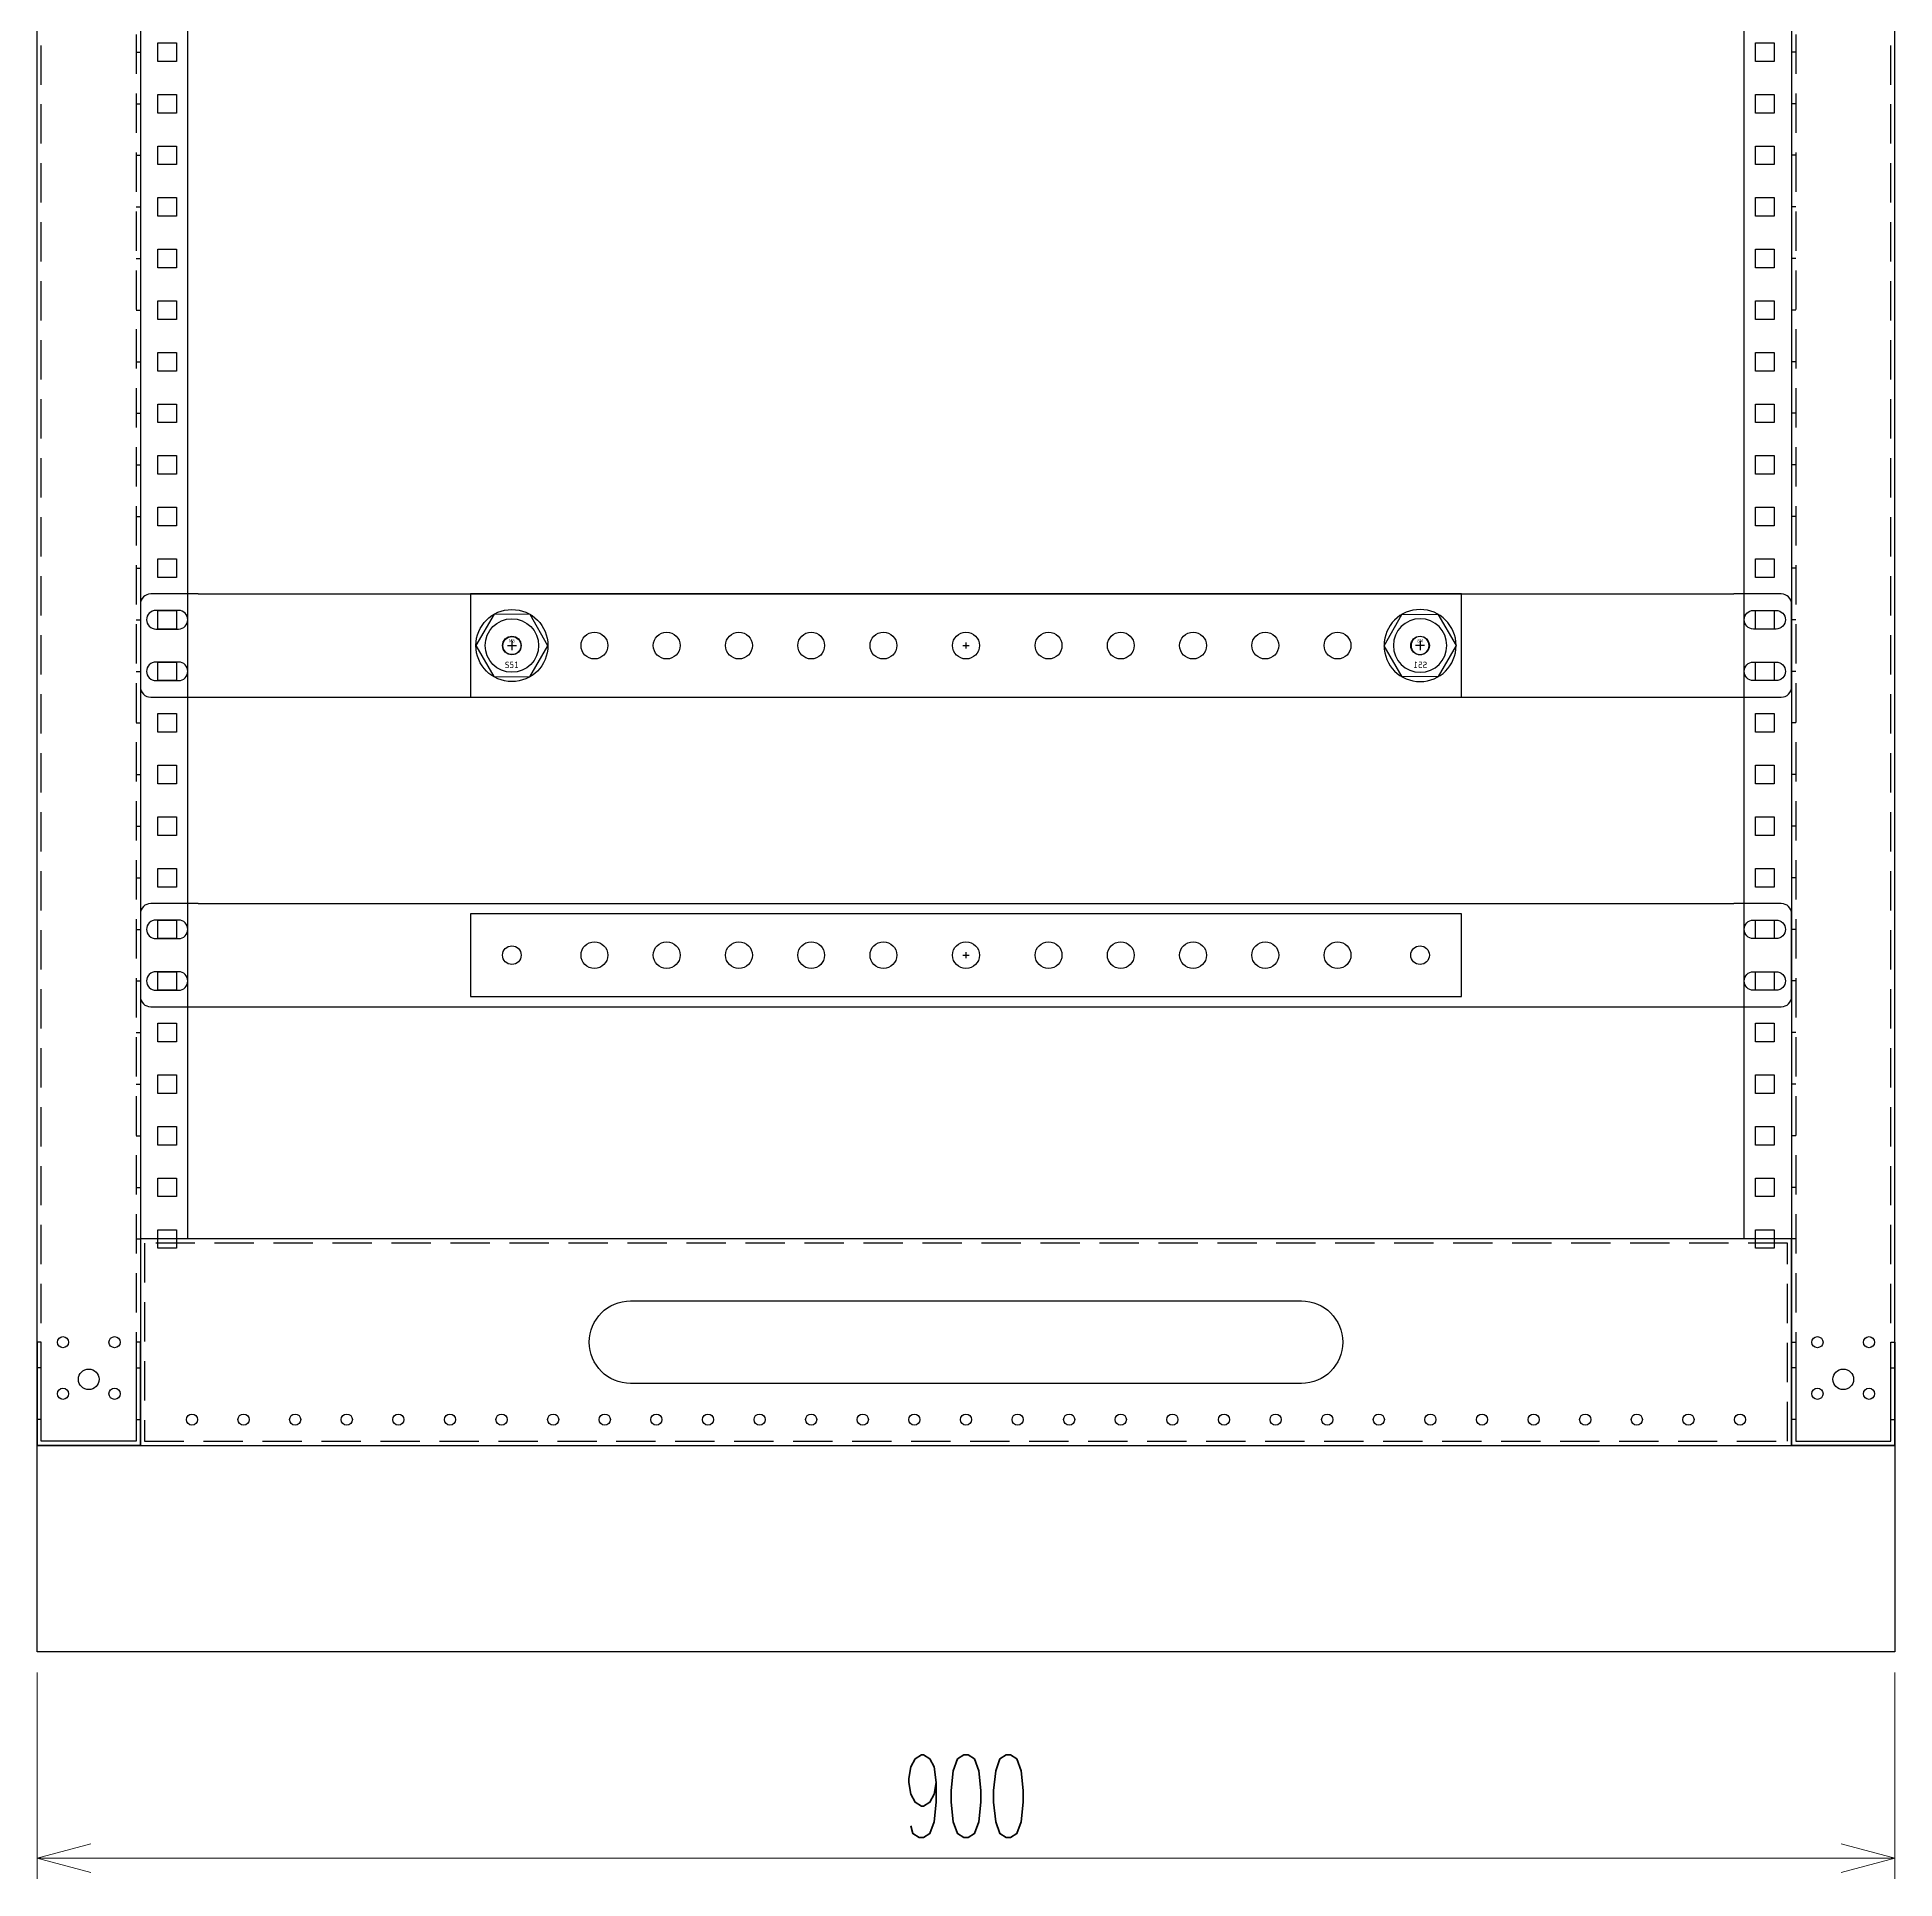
# Model space of a CAD drawing. Header units: millimetres. Extents: x 44190 to 77260, y -67199 to -50358.
# Drawn here: x 57622 to 58522, y -57655 to -56763 of the extents above; entities that cross this region are included whole.
import ezdxf

# ---------------------------------------------------------------- set-up
doc = ezdxf.new("R2010")
doc.units = ezdxf.units.MM
doc.header["$LTSCALE"] = 3
doc.linetypes.add('HIDDEN', pattern=[9.525, 6.35, -3.175])
doc.layers.add('@.DM. KÍCH THƯỚC', color=8, linetype='Continuous', transparency=0.2)
for name, color, linetype in [('@.DM. NÉT CHÍNH', 7, 'Continuous'), ('@.DM. NÉT ĐỤC', 2, 'Continuous'), ('@.HIDDEN', 8, 'HIDDEN'), ('@.VISIBLE', 7, 'Continuous')]:
    doc.layers.add(name, color=color, linetype=linetype)
doc.styles.add('Ann_w01', font='romans.shx', dxfattribs={"width": 0.6, "bigfont": 'chineset.shx'})
doc.styles.get("Standard").update_dxf_attribs({"font": 'arial.ttf'})
doc.dimstyles.new('Dim 01_SC20', dxfattribs={"dimscale": 20, "dimtxt": 2, "dimasz": 1.3, "dimexe": 0.5, "dimexo": 0.5, "dimgap": 0.5, "dimtad": 1, "dimdec": 1, "dimzin": 12, "dimdsep": 46, "dimtxsty": 'Ann_w01', "dimblk": 'OPEN30', "dimcen": 1.5, "dimclrd": 6, "dimclre": 6, "dimclrt": 3, "dimadec": 1, "dimazin": 3, "dimtm": 1e-09, "dimtfac": 1, "dimtdec": 1, "dimtix": 1, "dimtmove": 0, "dimatfit": 3, "dimldrblk": 'OPEN30', "dimfxl": 1, "dimtolj": 1, "dimlwd": 20, "dimlwe": 20, "dimarcsym": 0})

# ---------------------------------------------------------------- blocks, each defined once
blk = doc.blocks.new('_Open30')
at = {"color": 0, "linetype": 'ByBlock', "lineweight": -2}
for p, q in [((-1, 0.268), (0, 0)), ((0, 0), (-1, -0.268)), ((0, 0), (-1, 0))]:
    blk.add_line(p, q, dxfattribs=at)
blk = doc.blocks.new('*D251')
at = {"layer": '@.DM. KÍCH THƯỚC', "color": 6, "lineweight": 20, "transparency": 16777216}
for p, q in [((57622.41, -57555.24), (57622.41, -57655.24)), ((58522.41, -57555.24), (58522.41, -57655.24)), ((57648.41, -57645.24), (58496.41, -57645.24))]:
    blk.add_line(p, q, dxfattribs=at)
at = {"layer": 'Defpoints', "color": 0, "transparency": 16777216}
for p in [(57622.41, -57545.24), (58522.41, -57545.24), (58522.41, -57645.24)]:
    blk.add_point(p, dxfattribs=at)
at = {"layer": '@.DM. KÍCH THƯỚC', "color": 6, "lineweight": 20, "transparency": 16777216, "xscale": 26, "yscale": 26, "zscale": 26, "rotation": 180}
blk.add_blockref('_Open30', (57622.41, -57645.24), dxfattribs=at)
at = {"layer": '@.DM. KÍCH THƯỚC', "color": 6, "lineweight": 20, "transparency": 16777216, "xscale": 26, "yscale": 26, "zscale": 26}
blk.add_blockref('_Open30', (58522.41, -57645.24), dxfattribs=at)
at = {"layer": '@.DM. KÍCH THƯỚC', "color": 3, "transparency": 16777216, "insert": (58072.41, -57615.24), "char_height": 40, "attachment_point": 5, "style": 'Ann_w01'}
blk.add_mtext('\\A1;900', dxfattribs=at)
blk = doc.blocks.new('A$Ca22bb21c')
at = {"layer": '@.DM. NÉT CHÍNH', "color": 1}
for p, q in [((2, 37.5), (0, 37.5)), ((48, 37.5), (50, 37.5)), ((2, 12.5), (0, 12.5)), ((2, 12.5), (0, 12.5)), ((2, 12.5), (0, 12.5)), ((48, 12.5), (50, 12.5))]:
    blk.add_line(p, q, dxfattribs=at)
blk.add_lwpolyline([(50, 0), (50, 50), (0, 50), (0, 0), (2, 0), (2, 48), (48, 48), (48, 0)], close=True, dxfattribs=at)
blk = doc.blocks.new('Oval 20x9')
at = {"layer": '@.VISIBLE', "color": 2}
blk.add_lwpolyline([(-5.5, -4.5), (5.5, -4.5, 0.414214), (10, 0), (10, 0, 0.414214), (5.5, 4.5), (-5.5, 4.5, 0.414214), (-10, 0), (-10, 0, 0.414214)], format="xyb", close=True, dxfattribs=at)
blk = doc.blocks.new('*U121')
at = {"layer": '@.HIDDEN', "linetype": 'HIDDEN'}
for p, q in [((400, 1.5), (400, -1.5)), ((398.5, 0), (401.5, 0))]:
    blk.add_line(p, q, dxfattribs=at)
at = {"layer": '@.VISIBLE'}
for p, q in [((28, 25), (772, 25)), ((28, -25), (772, -25))]:
    blk.add_line(p, q, dxfattribs=at)
for points in [[(28, 25), (5, 25, 0.414214), (0, 20), (0, -20, 0.414214), (5, -25), (28, -25)], [(772, -25), (795, -25, 0.414214), (800, -20), (800, 20, 0.414214), (795, 25), (772, 25)]]:
    blk.add_lwpolyline(points, format="xyb", dxfattribs=at)
for p in [(13, 12.5), (13, -12.5)]:
    blk.add_blockref('Oval 20x9', p, dxfattribs=at)
at = {"layer": '@.VISIBLE', "xscale": -1}
for p in [(787, 12.5), (787, -12.5)]:
    blk.add_blockref('Oval 20x9', p, dxfattribs=at)
blk = doc.blocks.new('*U119')
at = {"layer": '@.HIDDEN', "linetype": 'HIDDEN'}
for p, q in [((400, 1.5), (400, -1.5)), ((398.5, 0), (401.5, 0))]:
    blk.add_line(p, q, dxfattribs=at)
at = {"layer": '@.VISIBLE'}
for p, q in [((28, 25), (772, 25)), ((28, -25), (772, -25))]:
    blk.add_line(p, q, dxfattribs=at)
for points in [[(28, 25), (5, 25, 0.414214), (0, 20), (0, -20, 0.414214), (5, -25), (28, -25)], [(772, -25), (795, -25, 0.414214), (800, -20), (800, 20, 0.414214), (795, 25), (772, 25)]]:
    blk.add_lwpolyline(points, format="xyb", dxfattribs=at)
for p in [(13, 12.5), (13, -12.5)]:
    blk.add_blockref('Oval 20x9', p, dxfattribs=at)
at = {"layer": '@.VISIBLE', "xscale": -1}
for p in [(787, 12.5), (787, -12.5)]:
    blk.add_blockref('Oval 20x9', p, dxfattribs=at)
blk = doc.blocks.new('*U665')
at = {"color": 252}
for p, q in [((-2.18, 9.53), (2.18, 9.53)), ((0, 11.71), (0, 7.34))]:
    blk.add_line(p, q, dxfattribs=at)
at = {"color": 1}
blk.add_lwpolyline([(-8.64, 24.7), (-17.46, 9.49), (-8.82, -5.54), (8.64, -5.65), (17.46, 9.42), (8.82, 24.6)], close=True, dxfattribs=at)
for radius in [17.46, 12.96, 4.37]:
    blk.add_circle((0, 9.53), radius, dxfattribs=at)
at = {"color": 1, "width": 30.0978, "attachment_point": 5}
for s, insert, char_height in [('{\\fTahoma|b0|i0|c0|p34;M8}', (-0.04, 11.77), 1.5), ('{\\fTahoma|b0|i0|c0|p34;S51}', (-0.04, 0.14), 3)]:
    blk.add_mtext(s, dxfattribs=dict(at, insert=insert, char_height=char_height))

msp = doc.modelspace()

# ---------------------------------------------------------------- linework, layer by layer
for points in [[(57832.41, -57082.74), (58312.41, -57082.74), (58312.41, -57032.74), (57832.41, -57032.74)], [(57832.41, -57227.74), (58312.41, -57227.74), (58312.41, -57187.74), (57832.41, -57187.74)]]:
    msp.add_lwpolyline(points, close=True)
for centre, radius in [((57852.41, -57057.74), 4.5), ((57892.41, -57057.74), 6.5), ((57927.41, -57057.74), 6.5), ((57962.41, -57057.74), 6.5), ((57997.41, -57057.74), 6.5), ((58032.41, -57057.74), 6.5), ((58072.41, -57057.74), 6.5), ((58112.41, -57057.74), 6.5), ((58147.41, -57057.74), 6.5), ((58182.41, -57057.74), 6.5), ((58217.41, -57057.74), 6.5), ((58252.41, -57057.74), 6.5), ((58292.41, -57057.74), 4.5), ((57852.41, -57207.74), 4.5), ((57892.41, -57207.74), 6.5), ((57927.41, -57207.74), 6.5), ((57962.41, -57207.74), 6.5), ((57997.41, -57207.74), 6.5), ((58032.41, -57207.74), 6.5), ((58072.41, -57207.74), 6.5), ((58112.41, -57207.74), 6.5), ((58147.41, -57207.74), 6.5), ((58182.41, -57207.74), 6.5), ((58217.41, -57207.74), 6.5), ((58252.41, -57207.74), 6.5), ((58292.41, -57207.74), 4.5)]:
    msp.add_circle(centre, radius)
at = {"layer": '@.DM. NÉT CHÍNH', "color": 1}
for p, q in [((57670.41, -56770.24), (57672.41, -56770.24)), ((58474.41, -56770.24), (58472.41, -56770.24)), ((57670.41, -56795.24), (57672.41, -56795.24)), ((58474.41, -56795.24), (58472.41, -56795.24)), ((57670.41, -56820.24), (57672.41, -56820.24)), ((58474.41, -56820.24), (58472.41, -56820.24)), ((57670.41, -56845.24), (57672.41, -56845.24)), ((58474.41, -56845.24), (58472.41, -56845.24)), ((57670.41, -56870.24), (57672.41, -56870.24)), ((58474.41, -56870.24), (58472.41, -56870.24)), ((57670.41, -56895.24), (57672.41, -56895.24)), ((58474.41, -56895.24), (58472.41, -56895.24)), ((57670.41, -56920.24), (57672.41, -56920.24)), ((58474.41, -56920.24), (58472.41, -56920.24)), ((57670.41, -56945.24), (57672.41, -56945.24)), ((58474.41, -56945.24), (58472.41, -56945.24)), ((57670.41, -56970.24), (57672.41, -56970.24)), ((58474.41, -56970.24), (58472.41, -56970.24)), ((57670.41, -56995.24), (57672.41, -56995.24)), ((58474.41, -56995.24), (58472.41, -56995.24)), ((57670.41, -57020.24), (57672.41, -57020.24)), ((58474.41, -57020.24), (58472.41, -57020.24)), ((57670.41, -57045.24), (57672.41, -57045.24)), ((58474.41, -57045.24), (58472.41, -57045.24)), ((57670.41, -57070.24), (57672.41, -57070.24)), ((58474.41, -57070.24), (58472.41, -57070.24)), ((57670.41, -57095.24), (57672.41, -57095.24)), ((58474.41, -57095.24), (58472.41, -57095.24)), ((57670.41, -57120.24), (57672.41, -57120.24)), ((58474.41, -57120.24), (58472.41, -57120.24)), ((57670.41, -57145.24), (57672.41, -57145.24)), ((58474.41, -57145.24), (58472.41, -57145.24)), ((57670.41, -57170.24), (57672.41, -57170.24)), ((58474.41, -57170.24), (58472.41, -57170.24)), ((57670.41, -57195.24), (57672.41, -57195.24)), ((58474.41, -57195.24), (58472.41, -57195.24)), ((57670.41, -57220.24), (57672.41, -57220.24)), ((58474.41, -57220.24), (58472.41, -57220.24)), ((57670.41, -57245.24), (57672.41, -57245.24)), ((58474.41, -57245.24), (58472.41, -57245.24)), ((57670.41, -57270.24), (57672.41, -57270.24)), ((58474.41, -57270.24), (58472.41, -57270.24)), ((57670.41, -57295.24), (57672.41, -57295.24)), ((58474.41, -57295.24), (58472.41, -57295.24)), ((57670.41, -57320.24), (57672.41, -57320.24)), ((58474.41, -57320.24), (58472.41, -57320.24)), ((57670.41, -57345.24), (57672.41, -57345.24)), ((57670.41, -57345.24), (57672.41, -57345.24)), ((57670.41, -57345.24), (57672.41, -57345.24)), ((58474.41, -57345.24), (58472.41, -57345.24)), ((58474.41, -57345.24), (58472.41, -57345.24))]:
    msp.add_line(p, q, dxfattribs=at)
at = {"layer": '@.DM. NÉT CHÍNH'}
for points in [[(57672.41, -55645.24), (57672.41, -57445.24), (57622.41, -57445.24), (57622.41, -55645.24)], [(58472.41, -55645.24), (58472.41, -57445.24), (58522.41, -57445.24), (58522.41, -55645.24)], [(57672.41, -57445.24), (58472.41, -57445.24), (58472.41, -57345.24), (57672.41, -57345.24)]]:
    msp.add_lwpolyline(points, close=True, dxfattribs=at)
at = {"layer": '@.DM. NÉT CHÍNH', "linetype": 'HIDDEN'}
for points in [[(57670.41, -55647.24), (57670.41, -57443.24), (57624.41, -57443.24), (57624.41, -55647.24)], [(58474.41, -55647.24), (58474.41, -57443.24), (58520.41, -57443.24), (58520.41, -55647.24)], [(57674.41, -57443.24), (58470.41, -57443.24), (58470.41, -57347.24), (57674.41, -57347.24)]]:
    msp.add_lwpolyline(points, close=True, dxfattribs=at)
at = {"layer": '@.DM. NÉT CHÍNH'}
for centre, radius in [((57634.91, -57395.24), 2.7), ((57659.91, -57395.24), 2.7), ((58484.91, -57395.24), 2.7), ((58509.91, -57395.24), 2.7), ((57647.41, -57413.24), 5), ((58497.41, -57413.24), 5), ((57634.91, -57420.24), 2.7), ((57659.91, -57420.24), 2.7), ((58484.91, -57420.24), 2.7), ((58509.91, -57420.24), 2.7)]:
    msp.add_circle(centre, radius, dxfattribs=at)
at = {"layer": '@.DM. NÉT ĐỤC'}
msp.add_lwpolyline([(58234.91, -57415.24), (57909.91, -57415.24, -1), (57909.91, -57375.24), (58234.91, -57375.24, -1)], format="xyb", close=True, dxfattribs=at)
for centre in [(57697.41, -57432.74), (57722.41, -57432.74), (57747.41, -57432.74), (57772.41, -57432.74), (57797.41, -57432.74), (57822.41, -57432.74), (57847.41, -57432.74), (57872.41, -57432.74), (57897.41, -57432.74), (57922.41, -57432.74), (57947.41, -57432.74), (57972.41, -57432.74), (57997.41, -57432.74), (58022.41, -57432.74), (58047.41, -57432.74), (58072.41, -57432.74), (58097.41, -57432.74), (58122.41, -57432.74), (58147.41, -57432.74), (58172.41, -57432.74), (58197.41, -57432.74), (58222.41, -57432.74), (58247.41, -57432.74), (58272.41, -57432.74), (58297.41, -57432.74), (58322.41, -57432.74), (58347.41, -57432.74), (58372.41, -57432.74), (58397.41, -57432.74), (58422.41, -57432.74), (58447.41, -57432.74)]:
    msp.add_circle(centre, 2.7, dxfattribs=at)
at = {"layer": '@.VISIBLE', "color": 151}
for p, q in [((57695.41, -57345.24), (57695.41, -55745.24)), ((58449.41, -57345.24), (58449.41, -55745.24))]:
    msp.add_line(p, q, dxfattribs=at)
for points in [[(57680.91, -56765.74), (57689.91, -56765.74), (57689.91, -56774.74), (57680.91, -56774.74)], [(58454.91, -56765.74), (58463.91, -56765.74), (58463.91, -56774.74), (58454.91, -56774.74)], [(57680.91, -56790.74), (57689.91, -56790.74), (57689.91, -56799.74), (57680.91, -56799.74)], [(58454.91, -56790.74), (58463.91, -56790.74), (58463.91, -56799.74), (58454.91, -56799.74)], [(57680.91, -56815.74), (57689.91, -56815.74), (57689.91, -56824.74), (57680.91, -56824.74)], [(58454.91, -56815.74), (58463.91, -56815.74), (58463.91, -56824.74), (58454.91, -56824.74)], [(57680.91, -56840.74), (57689.91, -56840.74), (57689.91, -56849.74), (57680.91, -56849.74)], [(58454.91, -56840.74), (58463.91, -56840.74), (58463.91, -56849.74), (58454.91, -56849.74)], [(57680.91, -56865.74), (57689.91, -56865.74), (57689.91, -56874.74), (57680.91, -56874.74)], [(58454.91, -56865.74), (58463.91, -56865.74), (58463.91, -56874.74), (58454.91, -56874.74)], [(57680.91, -56890.74), (57689.91, -56890.74), (57689.91, -56899.74), (57680.91, -56899.74)], [(58454.91, -56890.74), (58463.91, -56890.74), (58463.91, -56899.74), (58454.91, -56899.74)], [(57680.91, -56915.74), (57689.91, -56915.74), (57689.91, -56924.74), (57680.91, -56924.74)], [(58454.91, -56915.74), (58463.91, -56915.74), (58463.91, -56924.74), (58454.91, -56924.74)], [(57680.91, -56940.74), (57689.91, -56940.74), (57689.91, -56949.74), (57680.91, -56949.74)], [(58454.91, -56940.74), (58463.91, -56940.74), (58463.91, -56949.74), (58454.91, -56949.74)], [(57680.91, -56965.74), (57689.91, -56965.74), (57689.91, -56974.74), (57680.91, -56974.74)], [(58454.91, -56965.74), (58463.91, -56965.74), (58463.91, -56974.74), (58454.91, -56974.74)], [(57680.91, -56990.74), (57689.91, -56990.74), (57689.91, -56999.74), (57680.91, -56999.74)], [(58454.91, -56990.74), (58463.91, -56990.74), (58463.91, -56999.74), (58454.91, -56999.74)], [(57680.91, -57015.74), (57689.91, -57015.74), (57689.91, -57024.74), (57680.91, -57024.74)], [(58454.91, -57015.74), (58463.91, -57015.74), (58463.91, -57024.74), (58454.91, -57024.74)], [(57680.91, -57040.74), (57689.91, -57040.74), (57689.91, -57049.74), (57680.91, -57049.74)], [(58454.91, -57040.74), (58463.91, -57040.74), (58463.91, -57049.74), (58454.91, -57049.74)], [(57680.91, -57065.74), (57689.91, -57065.74), (57689.91, -57074.74), (57680.91, -57074.74)], [(58454.91, -57065.74), (58463.91, -57065.74), (58463.91, -57074.74), (58454.91, -57074.74)], [(57680.91, -57090.74), (57689.91, -57090.74), (57689.91, -57099.74), (57680.91, -57099.74)], [(58454.91, -57090.74), (58463.91, -57090.74), (58463.91, -57099.74), (58454.91, -57099.74)], [(57680.91, -57115.74), (57689.91, -57115.74), (57689.91, -57124.74), (57680.91, -57124.74)], [(58454.91, -57115.74), (58463.91, -57115.74), (58463.91, -57124.74), (58454.91, -57124.74)], [(57680.91, -57140.74), (57689.91, -57140.74), (57689.91, -57149.74), (57680.91, -57149.74)], [(58454.91, -57140.74), (58463.91, -57140.74), (58463.91, -57149.74), (58454.91, -57149.74)], [(57680.91, -57165.74), (57689.91, -57165.74), (57689.91, -57174.74), (57680.91, -57174.74)], [(58454.91, -57165.74), (58463.91, -57165.74), (58463.91, -57174.74), (58454.91, -57174.74)], [(57680.91, -57190.74), (57689.91, -57190.74), (57689.91, -57199.74), (57680.91, -57199.74)], [(58454.91, -57190.74), (58463.91, -57190.74), (58463.91, -57199.74), (58454.91, -57199.74)], [(57680.91, -57215.74), (57689.91, -57215.74), (57689.91, -57224.74), (57680.91, -57224.74)], [(58454.91, -57215.74), (58463.91, -57215.74), (58463.91, -57224.74), (58454.91, -57224.74)], [(57680.91, -57240.74), (57689.91, -57240.74), (57689.91, -57249.74), (57680.91, -57249.74)], [(58454.91, -57240.74), (58463.91, -57240.74), (58463.91, -57249.74), (58454.91, -57249.74)], [(57680.91, -57265.74), (57689.91, -57265.74), (57689.91, -57274.74), (57680.91, -57274.74)], [(58454.91, -57265.74), (58463.91, -57265.74), (58463.91, -57274.74), (58454.91, -57274.74)], [(57680.91, -57290.74), (57689.91, -57290.74), (57689.91, -57299.74), (57680.91, -57299.74)], [(58454.91, -57290.74), (58463.91, -57290.74), (58463.91, -57299.74), (58454.91, -57299.74)], [(57680.91, -57315.74), (57689.91, -57315.74), (57689.91, -57324.74), (57680.91, -57324.74)], [(58454.91, -57315.74), (58463.91, -57315.74), (58463.91, -57324.74), (58454.91, -57324.74)], [(57680.91, -57340.74), (57689.91, -57340.74), (57689.91, -57349.74), (57680.91, -57349.74)], [(58454.91, -57340.74), (58463.91, -57340.74), (58463.91, -57349.74), (58454.91, -57349.74)]]:
    msp.add_lwpolyline(points, close=True, dxfattribs=at)
at = {"layer": '@.VISIBLE'}
msp.add_lwpolyline([(58522.41, -57545.24), (57622.41, -57545.24), (57622.41, -57445.24), (58522.41, -57445.24)], close=True, dxfattribs=at)

# ---------------------------------------------------------------- block references
msp.add_blockref('*U665', (57852.41, -57067.27))
at = {"xscale": -1}
msp.add_blockref('*U665', (58292.41, -57067.27), dxfattribs=at)
at = {"layer": '@.DM. NÉT CHÍNH', "rotation": 180}
msp.add_blockref('A$Ca22bb21c', (57672.41, -57395.24), dxfattribs=at)
at = {"layer": '@.DM. NÉT CHÍNH', "xscale": -1, "rotation": 180}
msp.add_blockref('A$Ca22bb21c', (58472.41, -57395.24), dxfattribs=at)
at = {"layer": '@.VISIBLE'}
for name, p in [('*U121', (57672.41, -57057.74)), ('*U119', (57672.41, -57207.74))]:
    msp.add_blockref(name, p, dxfattribs=at)

# ---------------------------------------------------------------- dimensions: what is measured, and where the dimension line sits
at = {"layer": '@.DM. KÍCH THƯỚC'}
dim = msp.add_linear_dim(base=(58522.41, -57645.24), p1=(57622.41, -57545.24), p2=(58522.41, -57545.24), dimstyle='Dim 01_SC20', dxfattribs=at)
dim.commit()
dim.dimension.update_dxf_attribs({"geometry": '*D251', "text_midpoint": (58072.41, -57615.24)})

doc.saveas('drawing.dxf')
